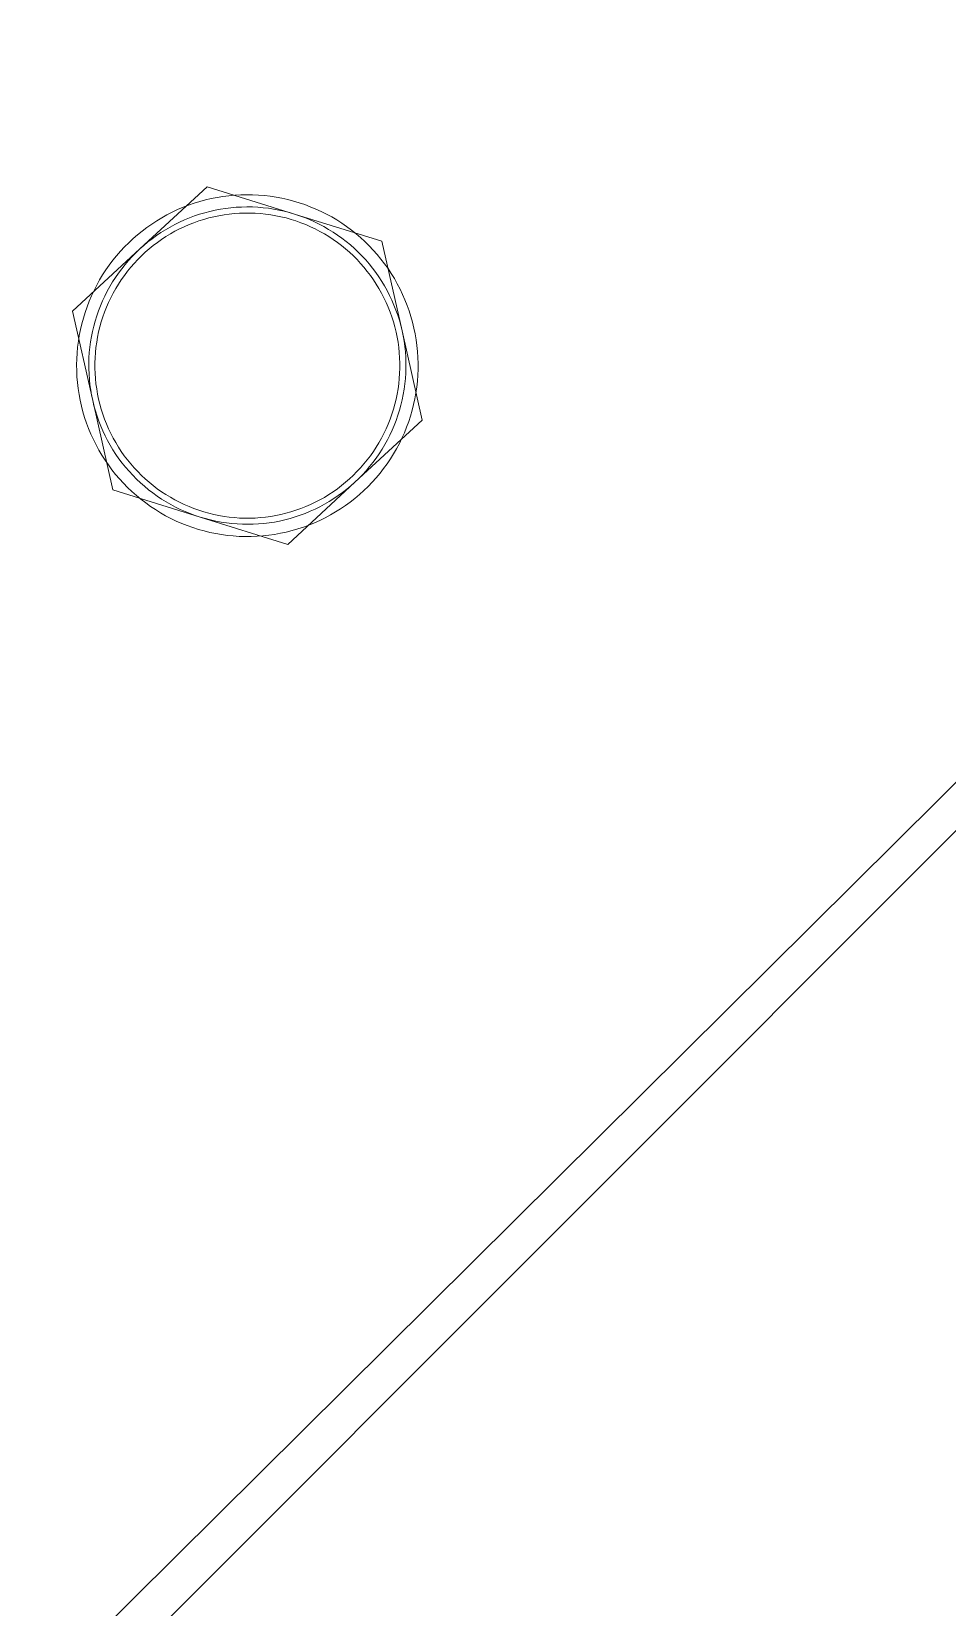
# Model space of a CAD drawing. Header units: millimetres. Extents: x -111 to 4919, y -143 to 3304.
# Drawn here: x 2006.2 to 2043.7, y 1589.4 to 1654 of the extents above; entities that cross this region are included whole.
import ezdxf

# ---------------------------------------------------------------- set-up
doc = ezdxf.new("R2010")
doc.units = ezdxf.units.MM
doc.layers.add('ZANO_R', color=7, linetype='Continuous', lineweight=0)

msp = doc.modelspace()

# ---------------------------------------------------------------- linework, layer by layer
at = {"layer": 'ZANO_R'}
for p, q in [((1760.873, 1342.491), (2075.074, 1653.962)), ((2070.871, 1648.057), (1766.815, 1344.002)), ((2010.601, 1645.055), (2013.358, 1647.601)), ((2013.358, 1647.601), (2016.942, 1646.486)), ((2013.771, 1647.169), (2013.533, 1647.122)), ((2014.011, 1647.208), (2013.771, 1647.169)), ((2014.252, 1647.238), (2014.011, 1647.208)), ((2014.494, 1647.26), (2014.252, 1647.238)), ((2014.737, 1647.274), (2014.494, 1647.26)), ((2014.98, 1647.279), (2014.737, 1647.274)), ((2015.223, 1647.276), (2014.98, 1647.279)), ((2015.465, 1647.264), (2015.223, 1647.276)), ((2015.707, 1647.244), (2015.465, 1647.264)), ((2015.949, 1647.216), (2015.707, 1647.244)), ((2016.189, 1647.179), (2015.949, 1647.216)), ((2016.428, 1647.134), (2016.189, 1647.179)), ((2016.665, 1647.081), (2016.428, 1647.134)), ((2011.93, 1646.565), (2011.714, 1646.455)), ((2012.15, 1646.668), (2011.93, 1646.565)), ((2012.373, 1646.764), (2012.15, 1646.668)), ((2012.6, 1646.851), (2012.373, 1646.764)), ((2012.83, 1646.931), (2012.6, 1646.851)), ((2013.062, 1647.003), (2012.83, 1646.931)), ((2013.26, 1646.539), (2013.05, 1646.477)), ((2013.296, 1647.066), (2013.062, 1647.003)), ((2013.473, 1646.595), (2013.26, 1646.539)), ((2013.533, 1647.122), (2013.296, 1647.066)), ((2013.687, 1646.643), (2013.473, 1646.595)), ((2013.903, 1646.684), (2013.687, 1646.643)), ((2014.12, 1646.718), (2013.903, 1646.684)), ((2014.338, 1646.744), (2014.12, 1646.718)), ((2014.265, 1646.485), (2014.478, 1646.507)), ((2014.556, 1646.763), (2014.338, 1646.744)), ((2014.478, 1646.507), (2014.691, 1646.521)), ((2014.776, 1646.775), (2014.556, 1646.763)), ((2014.691, 1646.521), (2014.904, 1646.528)), ((2014.995, 1646.779), (2014.776, 1646.775)), ((2014.904, 1646.528), (2015.117, 1646.528)), ((2015.215, 1646.776), (2014.995, 1646.779)), ((2015.117, 1646.528), (2015.331, 1646.521)), ((2015.434, 1646.765), (2015.215, 1646.776)), ((2015.331, 1646.521), (2015.543, 1646.506)), ((2015.653, 1646.747), (2015.434, 1646.765)), ((2015.543, 1646.506), (2015.756, 1646.485)), ((2015.871, 1646.722), (2015.653, 1646.747)), ((2016.088, 1646.689), (2015.871, 1646.722)), ((2016.304, 1646.649), (2016.088, 1646.689)), ((2016.518, 1646.602), (2016.304, 1646.649)), ((2016.731, 1646.547), (2016.518, 1646.602)), ((2016.9, 1647.019), (2016.665, 1647.081)), ((2016.942, 1646.486), (2016.731, 1646.547)), ((2017.133, 1646.95), (2016.9, 1647.019)), ((2016.942, 1646.486), (2020.525, 1645.37)), ((2017.15, 1646.417), (2016.942, 1646.486)), ((2017.363, 1646.872), (2017.133, 1646.95)), ((2017.59, 1646.786), (2017.363, 1646.872)), ((2017.815, 1646.693), (2017.59, 1646.786)), ((2018.035, 1646.592), (2017.815, 1646.693)), ((2018.253, 1646.483), (2018.035, 1646.592)), ((2010.891, 1645.939), (2010.697, 1645.792)), ((2011.089, 1646.078), (2010.891, 1645.939)), ((2011.293, 1646.211), (2011.089, 1646.078)), ((2011.501, 1646.336), (2011.293, 1646.211)), ((2011.653, 1645.845), (2011.467, 1645.729)), ((2011.714, 1646.455), (2011.501, 1646.336)), ((2011.842, 1645.955), (2011.653, 1645.845)), ((2012.036, 1646.059), (2011.842, 1645.955)), ((2012.233, 1646.156), (2012.036, 1646.059)), ((2012.23, 1645.877), (2012.041, 1645.779)), ((2012.423, 1645.969), (2012.23, 1645.877)), ((2012.433, 1646.247), (2012.233, 1646.156)), ((2012.619, 1646.054), (2012.423, 1645.969)), ((2012.636, 1646.33), (2012.433, 1646.247)), ((2012.817, 1646.132), (2012.619, 1646.054)), ((2012.842, 1646.407), (2012.636, 1646.33)), ((2013.018, 1646.203), (2012.817, 1646.132)), ((2013.05, 1646.477), (2012.842, 1646.407)), ((2013.222, 1646.268), (2013.018, 1646.203)), ((2013.427, 1646.326), (2013.222, 1646.268)), ((2013.635, 1646.376), (2013.427, 1646.326)), ((2013.635, 1646.376), (2013.844, 1646.42)), ((2013.844, 1646.42), (2014.054, 1646.456)), ((2014.054, 1646.456), (2014.265, 1646.485)), ((2015.756, 1646.485), (2015.967, 1646.456)), ((2015.967, 1646.456), (2016.177, 1646.419)), ((2016.177, 1646.419), (2016.386, 1646.376)), ((2016.386, 1646.376), (2016.594, 1646.325)), ((2016.594, 1646.325), (2016.799, 1646.268)), ((2016.799, 1646.268), (2017.003, 1646.203)), ((2017.003, 1646.203), (2017.204, 1646.132)), ((2017.356, 1646.341), (2017.15, 1646.417)), ((2017.204, 1646.132), (2017.402, 1646.053)), ((2017.56, 1646.258), (2017.356, 1646.341)), ((2017.402, 1646.053), (2017.598, 1645.968)), ((2017.76, 1646.169), (2017.56, 1646.258)), ((2017.598, 1645.968), (2017.791, 1645.877)), ((2017.957, 1646.073), (2017.76, 1646.169)), ((2017.791, 1645.877), (2017.98, 1645.778)), ((2018.151, 1645.97), (2017.957, 1646.073)), ((2018.342, 1645.86), (2018.151, 1645.97)), ((2018.466, 1646.367), (2018.253, 1646.483)), ((2018.528, 1645.745), (2018.342, 1645.86)), ((2018.675, 1646.243), (2018.466, 1646.367)), ((2018.88, 1646.112), (2018.675, 1646.243)), ((2019.08, 1645.974), (2018.88, 1646.112)), ((2019.275, 1645.83), (2019.08, 1645.974)), ((2010.147, 1645.314), (2009.975, 1645.142)), ((2010.325, 1645.48), (2010.147, 1645.314)), ((2010.508, 1645.639), (2010.325, 1645.48)), ((2010.697, 1645.792), (2010.508, 1645.639)), ((2010.765, 1645.202), (2010.601, 1645.055)), ((2010.933, 1645.342), (2010.765, 1645.202)), ((2011.107, 1645.477), (2010.933, 1645.342)), ((2011.285, 1645.606), (2011.107, 1645.477)), ((2011.32, 1645.323), (2011.149, 1645.195)), ((2011.467, 1645.729), (2011.285, 1645.606)), ((2011.494, 1645.446), (2011.32, 1645.323)), ((2011.672, 1645.564), (2011.494, 1645.446)), ((2011.855, 1645.674), (2011.672, 1645.564)), ((2012.041, 1645.779), (2011.855, 1645.674)), ((2017.98, 1645.778), (2018.166, 1645.674)), ((2018.166, 1645.674), (2018.349, 1645.563)), ((2018.349, 1645.563), (2018.527, 1645.446)), ((2018.527, 1645.446), (2018.701, 1645.323)), ((2018.711, 1645.623), (2018.528, 1645.745)), ((2018.701, 1645.323), (2018.871, 1645.194)), ((2018.889, 1645.495), (2018.711, 1645.623)), ((2019.063, 1645.361), (2018.889, 1645.495)), ((2019.233, 1645.221), (2019.063, 1645.361)), ((2019.397, 1645.075), (2019.233, 1645.221)), ((2019.465, 1645.678), (2019.275, 1645.83)), ((2019.65, 1645.52), (2019.465, 1645.678)), ((2019.829, 1645.356), (2019.65, 1645.52)), ((2020.002, 1645.186), (2019.829, 1645.356)), ((2020.525, 1645.37), (2021.351, 1641.71)), ((2007.843, 1642.51), (2010.601, 1645.055)), ((2009.497, 1644.593), (2009.35, 1644.399)), ((2009.65, 1644.781), (2009.497, 1644.593)), ((2009.809, 1644.965), (2009.65, 1644.781)), ((2009.975, 1645.142), (2009.809, 1644.965)), ((2010.14, 1644.585), (2009.998, 1644.418)), ((2010.289, 1644.747), (2010.14, 1644.585)), ((2010.442, 1644.904), (2010.289, 1644.747)), ((2010.516, 1644.623), (2010.37, 1644.467)), ((2010.601, 1645.055), (2010.442, 1644.904)), ((2010.667, 1644.774), (2010.516, 1644.623)), ((2010.823, 1644.92), (2010.667, 1644.774)), ((2010.984, 1645.06), (2010.823, 1644.92)), ((2011.149, 1645.195), (2010.984, 1645.06)), ((2018.871, 1645.194), (2019.037, 1645.059)), ((2019.037, 1645.059), (2019.198, 1644.919)), ((2019.198, 1644.919), (2019.354, 1644.773)), ((2019.354, 1644.773), (2019.505, 1644.622)), ((2019.557, 1644.925), (2019.397, 1645.075)), ((2019.505, 1644.622), (2019.65, 1644.466)), ((2019.711, 1644.768), (2019.557, 1644.925)), ((2019.86, 1644.607), (2019.711, 1644.768)), ((2020.003, 1644.441), (2019.86, 1644.607)), ((2020.17, 1645.01), (2020.002, 1645.186)), ((2020.331, 1644.828), (2020.17, 1645.01)), ((2020.485, 1644.64), (2020.331, 1644.828)), ((2020.634, 1644.448), (2020.485, 1644.64)), ((2009.078, 1643.996), (2008.953, 1643.788)), ((2009.211, 1644.2), (2009.078, 1643.996)), ((2009.35, 1644.399), (2009.211, 1644.2)), ((2009.73, 1644.07), (2009.605, 1643.89)), ((2009.861, 1644.246), (2009.73, 1644.07)), ((2009.967, 1643.971), (2009.843, 1643.796)), ((2009.998, 1644.418), (2009.861, 1644.246)), ((2010.096, 1644.141), (2009.967, 1643.971)), ((2010.23, 1644.306), (2010.096, 1644.141)), ((2010.37, 1644.467), (2010.23, 1644.306)), ((2019.65, 1644.466), (2019.79, 1644.305)), ((2019.79, 1644.305), (2019.925, 1644.14)), ((2019.925, 1644.14), (2020.054, 1643.97)), ((2020.141, 1644.27), (2020.003, 1644.441)), ((2020.054, 1643.97), (2020.177, 1643.795)), ((2020.273, 1644.094), (2020.141, 1644.27)), ((2020.399, 1643.914), (2020.273, 1644.094)), ((2020.518, 1643.73), (2020.399, 1643.914)), ((2020.775, 1644.25), (2020.634, 1644.448)), ((2020.909, 1644.048), (2020.775, 1644.25)), ((2021.036, 1643.84), (2020.909, 1644.048)), ((2008.724, 1643.359), (2008.621, 1643.139)), ((2008.835, 1643.576), (2008.724, 1643.359)), ((2008.953, 1643.788), (2008.835, 1643.576)), ((2009.267, 1643.324), (2009.168, 1643.128)), ((2009.373, 1643.516), (2009.267, 1643.324)), ((2009.486, 1643.705), (2009.373, 1643.516)), ((2009.605, 1643.89), (2009.486, 1643.705)), ((2009.615, 1643.436), (2009.511, 1643.25)), ((2009.726, 1643.618), (2009.615, 1643.436)), ((2009.843, 1643.796), (2009.726, 1643.618)), ((2020.177, 1643.795), (2020.294, 1643.617)), ((2020.294, 1643.617), (2020.405, 1643.435)), ((2020.405, 1643.435), (2020.51, 1643.248)), ((2020.632, 1643.542), (2020.518, 1643.73)), ((2020.739, 1643.35), (2020.632, 1643.542)), ((2020.839, 1643.155), (2020.739, 1643.35)), ((2021.156, 1643.629), (2021.036, 1643.84)), ((2021.269, 1643.414), (2021.156, 1643.629)), ((2021.374, 1643.195), (2021.269, 1643.414)), ((2008.438, 1642.689), (2008.358, 1642.46)), ((2008.526, 1642.916), (2008.438, 1642.689)), ((2008.621, 1643.139), (2008.526, 1642.916)), ((2008.989, 1642.728), (2008.909, 1642.523)), ((2009.075, 1642.93), (2008.989, 1642.728)), ((2009.168, 1643.128), (2009.075, 1642.93)), ((2009.236, 1642.672), (2009.158, 1642.473)), ((2009.321, 1642.867), (2009.236, 1642.672)), ((2009.413, 1643.06), (2009.321, 1642.867)), ((2009.511, 1643.25), (2009.413, 1643.06)), ((2020.51, 1643.248), (2020.608, 1643.059)), ((2020.608, 1643.059), (2020.699, 1642.866)), ((2020.699, 1642.866), (2020.784, 1642.671)), ((2020.784, 1642.671), (2020.863, 1642.472)), ((2020.933, 1642.957), (2020.839, 1643.155)), ((2021.02, 1642.755), (2020.933, 1642.957)), ((2021.1, 1642.551), (2021.02, 1642.755)), ((2021.471, 1642.972), (2021.374, 1643.195)), ((2021.561, 1642.746), (2021.471, 1642.972)), ((2021.643, 1642.517), (2021.561, 1642.746)), ((2008.669, 1638.849), (2007.843, 1642.51)), ((2008.223, 1641.993), (2008.168, 1641.756)), ((2008.287, 1642.228), (2008.223, 1641.993)), ((2008.358, 1642.46), (2008.287, 1642.228)), ((2008.772, 1642.106), (2008.714, 1641.894)), ((2008.837, 1642.315), (2008.772, 1642.106)), ((2008.909, 1642.523), (2008.837, 1642.315)), ((2009.022, 1642.069), (2008.964, 1641.863)), ((2009.086, 1642.272), (2009.022, 1642.069)), ((2009.158, 1642.473), (2009.086, 1642.272)), ((2020.863, 1642.472), (2020.934, 1642.271)), ((2020.934, 1642.271), (2020.999, 1642.067)), ((2020.999, 1642.067), (2021.056, 1641.862)), ((2021.173, 1642.344), (2021.1, 1642.551)), ((2021.24, 1642.134), (2021.173, 1642.344)), ((2021.299, 1641.923), (2021.24, 1642.134)), ((2021.716, 1642.286), (2021.643, 1642.517)), ((2021.782, 1642.052), (2021.716, 1642.286)), ((2021.839, 1641.816), (2021.782, 1642.052)), ((2008.12, 1641.518), (2008.082, 1641.278)), ((2008.168, 1641.756), (2008.12, 1641.518)), ((2008.619, 1641.465), (2008.583, 1641.249)), ((2008.663, 1641.681), (2008.619, 1641.465)), ((2008.714, 1641.894), (2008.663, 1641.681)), ((2008.87, 1641.447), (2008.834, 1641.237)), ((2008.913, 1641.656), (2008.87, 1641.447)), ((2008.964, 1641.863), (2008.913, 1641.656)), ((2021.056, 1641.862), (2021.107, 1641.655)), ((2021.107, 1641.655), (2021.15, 1641.446)), ((2021.15, 1641.446), (2021.186, 1641.235)), ((2021.351, 1641.71), (2021.299, 1641.923)), ((2021.351, 1641.71), (2022.176, 1638.049)), ((2021.395, 1641.495), (2021.351, 1641.71)), ((2021.433, 1641.278), (2021.395, 1641.495)), ((2021.888, 1641.578), (2021.839, 1641.816)), ((2021.929, 1641.338), (2021.888, 1641.578)), ((2021.962, 1641.098), (2021.929, 1641.338)), ((2008.029, 1640.795), (2008.015, 1640.553)), ((2008.051, 1641.037), (2008.029, 1640.795)), ((2008.082, 1641.278), (2008.051, 1641.037)), ((2008.532, 1640.813), (2008.518, 1640.594)), ((2008.554, 1641.031), (2008.532, 1640.813)), ((2008.583, 1641.249), (2008.554, 1641.031)), ((2008.783, 1640.813), (2008.768, 1640.6)), ((2008.805, 1641.025), (2008.783, 1640.813)), ((2008.834, 1641.237), (2008.805, 1641.025)), ((2021.186, 1641.235), (2021.215, 1641.024)), ((2021.215, 1641.024), (2021.237, 1640.812)), ((2021.237, 1640.812), (2021.252, 1640.599)), ((2021.463, 1641.061), (2021.433, 1641.278)), ((2021.486, 1640.842), (2021.463, 1641.061)), ((2021.501, 1640.623), (2021.486, 1640.842)), ((2021.986, 1640.856), (2021.962, 1641.098)), ((2022.002, 1640.613), (2021.986, 1640.856)), ((2008.015, 1640.553), (2008.01, 1640.31)), ((2008.01, 1640.31), (2008.013, 1640.067)), ((2008.013, 1640.067), (2008.025, 1639.824)), ((2008.518, 1640.594), (2008.511, 1640.374)), ((2008.511, 1640.374), (2008.511, 1640.155)), ((2008.511, 1640.155), (2008.519, 1639.935)), ((2008.768, 1640.6), (2008.761, 1640.387)), ((2008.761, 1640.387), (2008.761, 1640.173)), ((2008.761, 1640.173), (2008.768, 1639.96)), ((2021.252, 1640.599), (2021.259, 1640.385)), ((2021.259, 1640.172), (2021.252, 1639.959)), ((2021.259, 1640.385), (2021.259, 1640.172)), ((2021.509, 1640.404), (2021.501, 1640.623)), ((2021.502, 1639.965), (2021.509, 1640.184)), ((2021.509, 1640.184), (2021.509, 1640.404)), ((2021.999, 1639.885), (2022.008, 1640.127)), ((2022.009, 1640.37), (2022.002, 1640.613)), ((2022.008, 1640.127), (2022.009, 1640.37)), ((2008.025, 1639.824), (2008.045, 1639.582)), ((2008.045, 1639.582), (2008.073, 1639.341)), ((2008.519, 1639.935), (2008.534, 1639.716)), ((2008.534, 1639.716), (2008.557, 1639.498)), ((2008.557, 1639.498), (2008.587, 1639.28)), ((2008.768, 1639.96), (2008.783, 1639.747)), ((2008.783, 1639.747), (2008.804, 1639.535)), ((2008.804, 1639.535), (2008.834, 1639.323)), ((2021.215, 1639.533), (2021.186, 1639.322)), ((2021.237, 1639.746), (2021.215, 1639.533)), ((2021.252, 1639.959), (2021.237, 1639.746)), ((2021.437, 1639.31), (2021.466, 1639.527)), ((2021.466, 1639.527), (2021.488, 1639.746)), ((2021.488, 1639.746), (2021.502, 1639.965)), ((2021.92, 1639.16), (2021.955, 1639.401)), ((2021.955, 1639.401), (2021.981, 1639.642)), ((2021.981, 1639.642), (2021.999, 1639.885)), ((2008.073, 1639.341), (2008.11, 1639.1)), ((2008.11, 1639.1), (2008.155, 1638.862)), ((2008.155, 1638.862), (2008.208, 1638.625)), ((2008.587, 1639.28), (2008.625, 1639.064)), ((2008.625, 1639.064), (2008.669, 1638.849)), ((2009.495, 1635.188), (2008.669, 1638.849)), ((2008.669, 1638.849), (2008.721, 1638.636)), ((2008.834, 1639.323), (2008.87, 1639.113)), ((2008.87, 1639.113), (2008.913, 1638.904)), ((2008.913, 1638.904), (2008.964, 1638.697)), ((2021.107, 1638.903), (2021.056, 1638.695)), ((2021.15, 1639.112), (2021.107, 1638.903)), ((2021.186, 1639.322), (2021.15, 1639.112)), ((2021.306, 1638.664), (2021.357, 1638.878)), ((2021.357, 1638.878), (2021.401, 1639.093)), ((2021.401, 1639.093), (2021.437, 1639.31)), ((2021.826, 1638.684), (2021.877, 1638.921)), ((2021.877, 1638.921), (2021.92, 1639.16)), ((2008.208, 1638.625), (2008.27, 1638.389)), ((2008.27, 1638.389), (2008.34, 1638.157)), ((2008.34, 1638.157), (2008.417, 1637.926)), ((2008.721, 1638.636), (2008.78, 1638.424)), ((2008.78, 1638.424), (2008.847, 1638.215)), ((2008.847, 1638.215), (2008.92, 1638.008)), ((2008.964, 1638.697), (2009.021, 1638.491)), ((2009.021, 1638.491), (2009.086, 1638.288)), ((2009.086, 1638.288), (2009.157, 1638.087)), ((2020.934, 1638.287), (2020.862, 1638.085)), ((2020.998, 1638.49), (2020.934, 1638.287)), ((2021.056, 1638.695), (2020.998, 1638.49)), ((2021.111, 1638.036), (2021.183, 1638.243)), ((2021.183, 1638.243), (2021.248, 1638.453)), ((2021.248, 1638.453), (2021.306, 1638.664)), ((2021.623, 1637.984), (2021.699, 1638.215)), ((2021.699, 1638.215), (2021.766, 1638.448)), ((2021.766, 1638.448), (2021.826, 1638.684)), ((2008.417, 1637.926), (2008.503, 1637.699)), ((2008.503, 1637.699), (2008.596, 1637.475)), ((2008.596, 1637.475), (2008.698, 1637.254)), ((2008.92, 1638.008), (2009, 1637.803)), ((2009, 1637.803), (2009.087, 1637.602)), ((2009.087, 1637.602), (2009.181, 1637.403)), ((2009.157, 1638.087), (2009.235, 1637.888)), ((2009.235, 1637.888), (2009.32, 1637.692)), ((2009.32, 1637.692), (2009.412, 1637.5)), ((2009.412, 1637.5), (2009.51, 1637.31)), ((2022.176, 1638.049), (2019.419, 1635.503)), ((2020.607, 1637.499), (2020.509, 1637.309)), ((2020.699, 1637.691), (2020.607, 1637.499)), ((2020.784, 1637.887), (2020.699, 1637.691)), ((2020.862, 1638.085), (2020.784, 1637.887)), ((2020.852, 1637.43), (2020.945, 1637.629)), ((2020.945, 1637.629), (2021.031, 1637.831)), ((2021.031, 1637.831), (2021.111, 1638.036)), ((2021.348, 1637.309), (2021.448, 1637.531)), ((2021.448, 1637.531), (2021.539, 1637.756)), ((2021.539, 1637.756), (2021.623, 1637.984)), ((2008.698, 1637.254), (2008.806, 1637.037)), ((2008.806, 1637.037), (2008.923, 1636.823)), ((2008.923, 1636.823), (2009.046, 1636.614)), ((2009.181, 1637.403), (2009.281, 1637.208)), ((2009.281, 1637.208), (2009.388, 1637.016)), ((2009.388, 1637.016), (2009.502, 1636.828)), ((2009.502, 1636.828), (2009.621, 1636.644)), ((2009.51, 1637.31), (2009.615, 1637.124)), ((2009.615, 1637.124), (2009.726, 1636.942)), ((2009.726, 1636.942), (2009.843, 1636.763)), ((2020.294, 1636.941), (2020.176, 1636.762)), ((2020.404, 1637.123), (2020.294, 1636.941)), ((2020.509, 1637.309), (2020.404, 1637.123)), ((2020.415, 1636.669), (2020.534, 1636.854)), ((2020.534, 1636.854), (2020.647, 1637.042)), ((2020.647, 1637.042), (2020.753, 1637.234)), ((2020.753, 1637.234), (2020.852, 1637.43)), ((2021.005, 1636.666), (2021.127, 1636.876)), ((2021.127, 1636.876), (2021.241, 1637.091)), ((2021.241, 1637.091), (2021.348, 1637.309)), ((2009.046, 1636.614), (2009.177, 1636.409)), ((2009.177, 1636.409), (2009.315, 1636.209)), ((2009.315, 1636.209), (2009.46, 1636.014)), ((2009.621, 1636.644), (2009.747, 1636.464)), ((2009.747, 1636.464), (2009.879, 1636.289)), ((2009.843, 1636.763), (2009.966, 1636.589)), ((2009.879, 1636.289), (2010.017, 1636.118)), ((2009.966, 1636.589), (2010.095, 1636.419)), ((2010.095, 1636.419), (2010.229, 1636.253)), ((2010.229, 1636.253), (2010.37, 1636.092)), ((2019.79, 1636.252), (2019.649, 1636.092)), ((2019.924, 1636.418), (2019.79, 1636.252)), ((2020.053, 1636.588), (2019.924, 1636.418)), ((2020.022, 1636.141), (2020.159, 1636.312)), ((2020.176, 1636.762), (2020.053, 1636.588)), ((2020.159, 1636.312), (2020.29, 1636.489)), ((2020.29, 1636.489), (2020.415, 1636.669)), ((2020.597, 1636.062), (2020.74, 1636.259)), ((2020.74, 1636.259), (2020.876, 1636.46)), ((2020.876, 1636.46), (2021.005, 1636.666)), ((2009.46, 1636.014), (2009.611, 1635.824)), ((2009.611, 1635.824), (2009.769, 1635.639)), ((2009.769, 1635.639), (2009.933, 1635.46)), ((2010.017, 1636.118), (2010.16, 1635.952)), ((2010.16, 1635.952), (2010.309, 1635.79)), ((2010.309, 1635.79), (2010.463, 1635.634)), ((2010.37, 1636.092), (2010.515, 1635.936)), ((2010.463, 1635.634), (2010.623, 1635.483)), ((2010.515, 1635.936), (2010.666, 1635.785)), ((2010.666, 1635.785), (2010.822, 1635.64)), ((2010.822, 1635.64), (2010.983, 1635.5)), ((2019.197, 1635.639), (2019.036, 1635.499)), ((2019.353, 1635.785), (2019.197, 1635.639)), ((2019.504, 1635.936), (2019.353, 1635.785)), ((2019.419, 1635.503), (2019.578, 1635.655)), ((2019.649, 1636.092), (2019.504, 1635.936)), ((2019.578, 1635.655), (2019.731, 1635.812)), ((2019.731, 1635.812), (2019.88, 1635.974)), ((2019.88, 1635.974), (2020.022, 1636.141)), ((2020.129, 1635.504), (2020.291, 1635.685)), ((2020.291, 1635.685), (2020.447, 1635.871)), ((2020.447, 1635.871), (2020.597, 1636.062)), ((2013.078, 1634.073), (2009.495, 1635.188)), ((2009.933, 1635.46), (2010.103, 1635.287)), ((2010.103, 1635.287), (2010.28, 1635.119)), ((2010.28, 1635.119), (2010.462, 1634.958)), ((2010.462, 1634.958), (2010.649, 1634.804)), ((2010.623, 1635.483), (2010.787, 1635.338)), ((2010.787, 1635.338), (2010.957, 1635.198)), ((2010.957, 1635.198), (2011.131, 1635.064)), ((2010.983, 1635.5), (2011.149, 1635.365)), ((2011.131, 1635.064), (2011.309, 1634.936)), ((2011.149, 1635.365), (2011.319, 1635.236)), ((2011.309, 1634.936), (2011.492, 1634.814)), ((2011.319, 1635.236), (2011.493, 1635.113)), ((2011.493, 1635.113), (2011.671, 1634.996)), ((2011.671, 1634.996), (2011.854, 1634.885)), ((2011.854, 1634.885), (2012.04, 1634.78)), ((2019.419, 1635.503), (2016.662, 1632.958)), ((2018.165, 1634.884), (2017.979, 1634.78)), ((2018.348, 1634.995), (2018.165, 1634.884)), ((2018.526, 1635.112), (2018.348, 1634.995)), ((2018.7, 1635.235), (2018.526, 1635.112)), ((2018.553, 1634.83), (2018.735, 1634.953)), ((2018.87, 1635.364), (2018.7, 1635.235)), ((2018.735, 1634.953), (2018.913, 1635.082)), ((2019.036, 1635.499), (2018.87, 1635.364)), ((2018.913, 1635.082), (2019.087, 1635.217)), ((2019.087, 1635.217), (2019.255, 1635.357)), ((2019.255, 1635.357), (2019.419, 1635.503)), ((2019.418, 1634.842), (2019.604, 1634.998)), ((2019.604, 1634.998), (2019.785, 1635.161)), ((2019.785, 1635.161), (2019.96, 1635.33)), ((2019.96, 1635.33), (2020.129, 1635.504)), ((2010.649, 1634.804), (2010.842, 1634.656)), ((2010.842, 1634.656), (2011.039, 1634.514)), ((2011.039, 1634.514), (2011.242, 1634.38)), ((2011.242, 1634.38), (2011.449, 1634.253)), ((2011.449, 1634.253), (2011.66, 1634.133)), ((2011.492, 1634.814), (2011.678, 1634.698)), ((2011.678, 1634.698), (2011.869, 1634.589)), ((2011.869, 1634.589), (2012.063, 1634.486)), ((2012.04, 1634.78), (2012.229, 1634.682)), ((2012.063, 1634.486), (2012.26, 1634.39)), ((2012.229, 1634.682), (2012.422, 1634.59)), ((2012.26, 1634.39), (2012.46, 1634.3)), ((2012.422, 1634.59), (2012.618, 1634.505)), ((2012.46, 1634.3), (2012.664, 1634.218)), ((2012.618, 1634.505), (2012.816, 1634.427)), ((2012.816, 1634.427), (2013.017, 1634.355)), ((2013.017, 1634.355), (2013.221, 1634.291)), ((2013.221, 1634.291), (2013.426, 1634.233)), ((2013.426, 1634.233), (2013.633, 1634.183)), ((2016.593, 1634.233), (2016.385, 1634.182)), ((2016.798, 1634.291), (2016.593, 1634.233)), ((2017.002, 1634.355), (2016.798, 1634.291)), ((2017.203, 1634.427), (2017.002, 1634.355)), ((2017.178, 1634.152), (2017.384, 1634.228)), ((2017.401, 1634.505), (2017.203, 1634.427)), ((2017.384, 1634.228), (2017.587, 1634.312)), ((2017.597, 1634.59), (2017.401, 1634.505)), ((2017.587, 1634.312), (2017.787, 1634.402)), ((2017.79, 1634.681), (2017.597, 1634.59)), ((2017.787, 1634.402), (2017.984, 1634.5)), ((2017.979, 1634.78), (2017.79, 1634.681)), ((2017.984, 1634.5), (2018.177, 1634.603)), ((2018.177, 1634.603), (2018.367, 1634.714)), ((2018.367, 1634.714), (2018.553, 1634.83)), ((2018.413, 1634.162), (2018.623, 1634.284)), ((2018.623, 1634.284), (2018.829, 1634.413)), ((2018.829, 1634.413), (2019.031, 1634.549)), ((2019.031, 1634.549), (2019.227, 1634.692)), ((2019.227, 1634.692), (2019.418, 1634.842)), ((2011.66, 1634.133), (2011.875, 1634.02)), ((2011.875, 1634.02), (2012.095, 1633.915)), ((2012.095, 1633.915), (2012.317, 1633.818)), ((2012.317, 1633.818), (2012.543, 1633.728)), ((2012.543, 1633.728), (2012.772, 1633.647)), ((2012.664, 1634.218), (2012.87, 1634.142)), ((2012.772, 1633.647), (2013.003, 1633.573)), ((2012.87, 1634.142), (2013.078, 1634.073)), ((2016.662, 1632.958), (2013.078, 1634.073)), ((2013.078, 1634.073), (2013.289, 1634.011)), ((2013.289, 1634.011), (2013.502, 1633.957)), ((2013.502, 1633.957), (2013.716, 1633.909)), ((2013.633, 1634.183), (2013.842, 1634.139)), ((2013.716, 1633.909), (2013.932, 1633.869)), ((2013.842, 1634.139), (2014.053, 1634.103)), ((2013.932, 1633.869), (2014.149, 1633.837)), ((2014.053, 1634.103), (2014.264, 1634.074)), ((2014.149, 1633.837), (2014.367, 1633.811)), ((2014.264, 1634.074), (2014.476, 1634.052)), ((2014.367, 1633.811), (2014.586, 1633.793)), ((2014.476, 1634.052), (2014.689, 1634.038)), ((2014.586, 1633.793), (2014.805, 1633.783)), ((2014.689, 1634.038), (2014.903, 1634.03)), ((2014.805, 1633.783), (2015.025, 1633.779)), ((2014.903, 1634.03), (2015.116, 1634.03)), ((2015.025, 1633.779), (2015.244, 1633.784)), ((2015.116, 1634.03), (2015.329, 1634.037)), ((2015.244, 1633.784), (2015.464, 1633.795)), ((2015.329, 1634.037), (2015.542, 1634.052)), ((2015.464, 1633.795), (2015.682, 1633.814)), ((2015.542, 1634.052), (2015.755, 1634.074)), ((2015.682, 1633.814), (2015.9, 1633.841)), ((2015.755, 1634.074), (2015.966, 1634.103)), ((2015.9, 1633.841), (2016.117, 1633.874)), ((2015.966, 1634.103), (2016.176, 1634.139)), ((2016.117, 1633.874), (2016.333, 1633.915)), ((2016.176, 1634.139), (2016.385, 1634.182)), ((2016.333, 1633.915), (2016.547, 1633.964)), ((2016.547, 1633.964), (2016.76, 1634.019)), ((2016.76, 1634.019), (2016.97, 1634.082)), ((2016.841, 1633.523), (2017.075, 1633.591)), ((2016.97, 1634.082), (2017.178, 1634.152)), ((2017.075, 1633.591), (2017.306, 1633.666)), ((2017.306, 1633.666), (2017.534, 1633.75)), ((2017.534, 1633.75), (2017.759, 1633.842)), ((2017.759, 1633.842), (2017.981, 1633.941)), ((2017.981, 1633.941), (2018.199, 1634.048)), ((2018.199, 1634.048), (2018.413, 1634.162)), ((2013.003, 1633.573), (2013.237, 1633.507)), ((2013.237, 1633.507), (2013.473, 1633.45)), ((2013.473, 1633.45), (2013.711, 1633.401)), ((2013.711, 1633.401), (2013.951, 1633.36)), ((2013.951, 1633.36), (2014.192, 1633.327)), ((2014.192, 1633.327), (2014.433, 1633.303)), ((2014.433, 1633.303), (2014.676, 1633.287)), ((2014.676, 1633.287), (2014.919, 1633.28)), ((2014.919, 1633.28), (2015.162, 1633.281)), ((2015.162, 1633.281), (2015.405, 1633.29)), ((2015.405, 1633.29), (2015.647, 1633.308)), ((2015.647, 1633.308), (2015.888, 1633.335)), ((2015.888, 1633.335), (2016.129, 1633.369)), ((2016.129, 1633.369), (2016.368, 1633.412)), ((2016.368, 1633.412), (2016.606, 1633.464)), ((2016.606, 1633.464), (2016.841, 1633.523))]:
    msp.add_line(p, q, dxfattribs=at)

doc.saveas('drawing.dxf')
